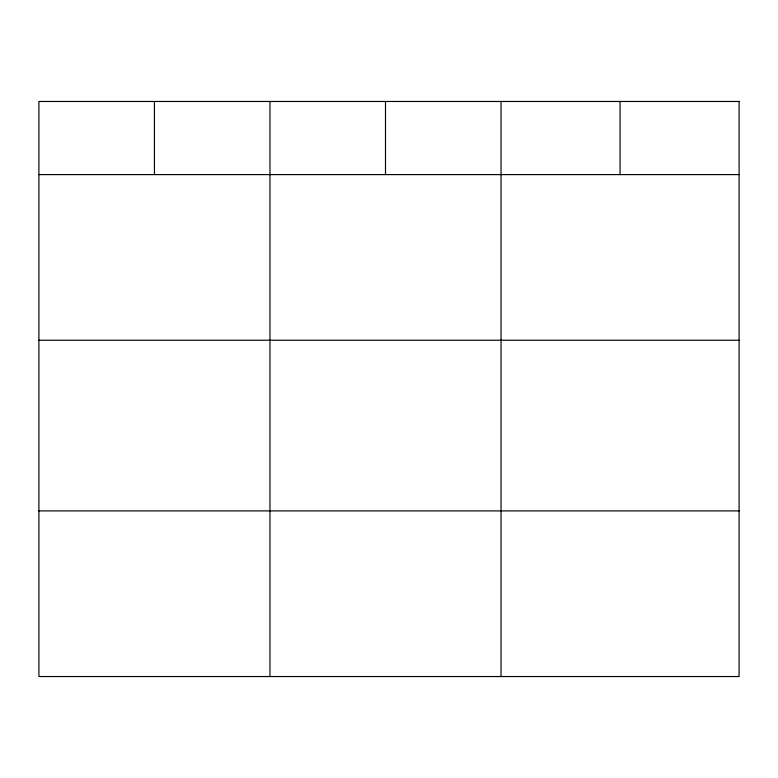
<?xml version="1.0" encoding="UTF-8"?>
<svg xmlns="http://www.w3.org/2000/svg" width="778" height="778" viewBox="0 0 778 778"><rect width="100%" height="100%" fill="white"/><g stroke="black" fill="none" stroke-linecap="round" stroke-linejoin="round"><path stroke-width="1.17" d="M38.9 174.603L739.1 174.603M38.9 340.239L739.1 340.239M38.9 510.903L739.1 510.903M620.066 101.461L620.066 174.603M501.032 101.461L501.032 676.539M385.499 101.461L385.499 174.603M269.966 101.461L269.966 676.539M154.433 101.461L154.433 174.603M739.1 101.461L38.9 101.461L38.9 676.539L739.1 676.539L739.1 101.461"/></g></svg>
